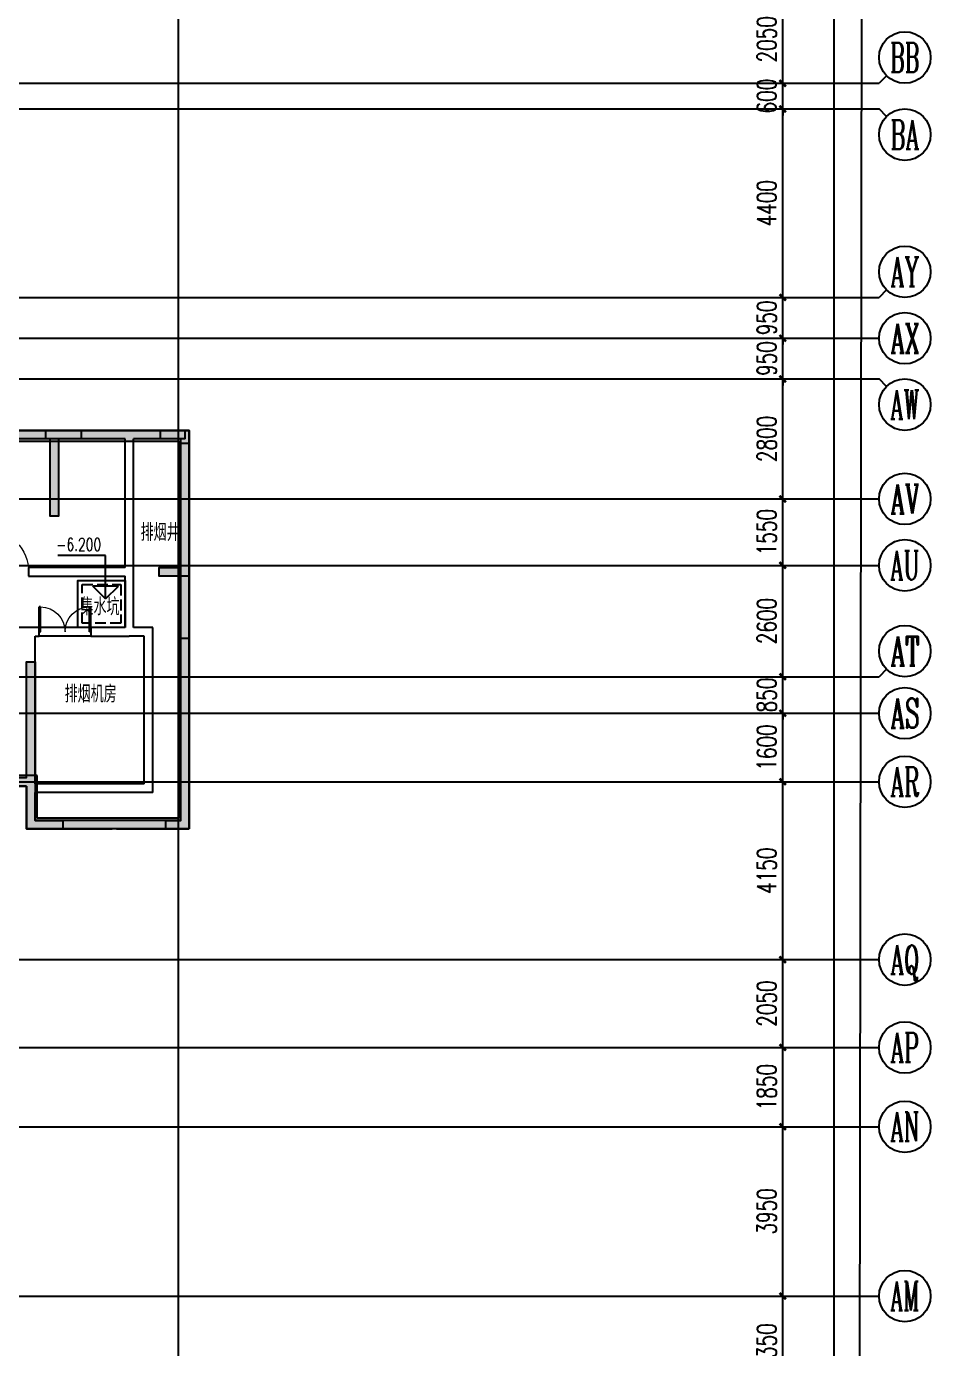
# Model space of a CAD drawing. Extents: x 369444 to 684549, y -549309 to 575337.
# Drawn here: x 610674 to 631771, y 145682 to 176532 of the extents above; entities that cross this region are included whole.
import ezdxf
from ezdxf.enums import TextEntityAlignment as Align

# ---------------------------------------------------------------- set-up
doc = ezdxf.new("R2010")
doc.units = 0
doc.header["$LTSCALE"] = 1000
doc.header["$MEASUREMENT"] = 0
doc.linetypes.add('__DASH', pattern=[0.35, 0.25, -0.1])
doc.linetypes.add('DASH', pattern=[0.35, 0.25, -0.1])
for name, color, linetype in [('AXIS', 3, 'Continuous'), ('AXIS_TEXT', 7, 'Continuous'), ('DIM_ELEV', 3, 'Continuous'), ('DOTE', 1, 'Continuous'), ('HS-A-轮廓线-地下室', 3, 'DASH'), ('PUB_HATCH', 8, 'Continuous'), ('WALL', 9, 'Continuous'), ('WINDOW', 4, 'Continuous'), ('房间名称', 72, 'Continuous'), ('集水坑图层', 125, 'Continuous')]:
    doc.layers.add(name, color=color, linetype=linetype)
doc.layers.add('不要动图层', color=140, linetype='Continuous', plot=False)
doc.styles.add('_TCH_AXIS', font='COMPLEX', dxfattribs={"bigfont": 'GBCBIG'})
doc.styles.add('_TCH_DIM', font='SIMPLEX', dxfattribs={"bigfont": 'GBCBIG'})
doc.styles.add('_TCH_DIM_T3', font='SIMPLEX', dxfattribs={"width": 0.705882, "bigfont": 'GBCBIG'})
doc.styles.add('COMPLEX', font='COMPLEX')
doc.styles.add('HNSJY', font='hnsjy-07.shx', dxfattribs={"width": 0.8, "bigfont": 'hnsjy-hz.shx'})
doc.dimstyles.new('_TCH_ARCH&&150', dxfattribs={"dimtxt": 446.25, "dimasz": 150, "dimexe": 375, "dimexo": 450, "dimgap": 150, "dimtad": 1, "dimdec": 0, "dimzin": 0, "dimdsep": 46, "dimtxsty": '_TCH_DIM_T3', "dimblk": 'ARCHTICK', "dimcen": 0.09, "dimclrt": 7, "dimazin": 2, "dimtfac": 1, "dimtdec": 0, "dimtix": 1, "dimtmove": 2, "dimatfit": 3, "dimfxl": 0, "dimtolj": 1, "dimtzin": 0, "dimarcsym": 0})

# ---------------------------------------------------------------- blocks, each defined once
blk = doc.blocks.new('uoijopjndfgsdf')
at = {"layer": 'WALL'}
h = blk.add_hatch(color=0, dxfattribs=at)
h.dxf.hatch_style = 1
h.paths.add_polyline_path([(337050, -42448), (336550, -42448), (336550, -42948), (337050, -42948)])
h.paths.add_polyline_path([(338550, -45348), (338550, -45148), (336750, -45148), (336750, -44648), (336750, -44248), (336350, -44248), (336350, -44648), (336550, -44648), (336550, -45348)])
h.paths.add_polyline_path([(324750, -42548), (324350, -42548), (324350, -42948), (324750, -42948)])
h.paths.add_polyline_path([(324350, -44648), (324550, -44648), (324550, -44248), (324150, -44248), (324150, -44648), (324150, -45148), (322350, -45148), (322350, -45348), (324350, -45348)])
h.paths.add_polyline_path([(328650, -47248), (328100, -47248), (328100, -47048), (328650, -47048), (329050, -47048), (329050, -47248), (328850, -47248), (328850, -50148), (327150, -50148), (327150, -49948), (328650, -49948)])
h.paths.add_polyline_path([(341950, -38048), (341300, -38048), (341300, -37848), (342150, -37848), (342150, -39598), (341950, -39598)])
h.paths.add_polyline_path([(319600, -37848), (318950, -37848), (318950, -39398), (318750, -39398), (318750, -37648), (319600, -37648)])
h.paths.add_polyline_path([(334600, -54548), (333750, -54548), (333075, -54548), (333075, -54348), (333550, -54348), (333550, -51348), (333750, -51348), (333750, -54348), (334600, -54348)])
h.paths.add_polyline_path([(327150, -54548), (326300, -54548), (326300, -54348), (327150, -54348), (327150, -51348), (327350, -51348), (327350, -54348), (327825, -54348), (327825, -54548)])
h.paths.add_polyline_path([(332800, -47248), (332250, -47248), (332250, -49948), (333750, -49948), (333750, -50148), (332050, -50148), (332050, -47248), (331850, -47248), (331850, -47048), (332250, -47048), (332800, -47048)])
h.paths.add_polyline_path([(348325, -46448), (347800, -46448), (347800, -48248), (347600, -48248), (347600, -46448), (347500, -46448), (347500, -46248), (347800, -46248), (348325, -46248)])
h.paths.add_polyline_path([(344550, -54548), (344250, -54548), (343850, -54548), (343850, -54348), (344050, -54348), (344050, -50948), (344250, -50948), (344250, -54348), (344550, -54348)])
h.paths.add_polyline_path([(341150, -54548), (340150, -54548), (339350, -54548), (339350, -54348), (340150, -54348), (340150, -50848), (340350, -50848), (340350, -54348), (341150, -54348)])
h.paths.add_polyline_path([(339250, -38048), (337050, -38048), (337050, -40448), (336850, -40448), (336850, -37848), (339450, -37848), (339450, -40448), (339250, -40448)])
h.paths.add_polyline_path([(316850, -48848), (316850, -49648), (314800, -49648), (314800, -49448), (316650, -49448), (316650, -48848)])
h.paths.add_polyline_path([(324350, -40248), (323850, -40248), (323850, -37848), (321650, -37848), (321650, -40248), (321450, -40248), (321450, -37648), (324050, -37648), (324050, -40048), (324550, -40048), (324550, -40248), (324550, -40348), (324350, -40348)])
h.paths.add_polyline_path([(336550, -47248), (336050, -47248), (336050, -47048), (336750, -47048), (336750, -50148), (336550, -50148)])
h.paths.add_polyline_path([(324850, -47248), (324350, -47248), (324350, -50148), (324150, -50148), (324150, -47048), (324850, -47048)])
h.paths.add_polyline_path([(320550, -54548), (319750, -54548), (319750, -54348), (320550, -54348), (320550, -50848), (320750, -50848), (320750, -54348), (321550, -54348), (321550, -54548)])
h.paths.add_polyline_path([(316650, -54548), (316350, -54548), (316350, -54348), (316650, -54348), (316650, -50948), (316850, -50948), (316850, -54348), (317050, -54348), (317050, -54548)])
h.paths.add_polyline_path([(313100, -46448), (312575, -46448), (312575, -46248), (313100, -46248), (313400, -46248), (313400, -46448), (313300, -46448), (313300, -48248), (313100, -48248)])
h.paths.add_polyline_path([(350850, -55548), (350300, -55548), (350300, -55348), (350650, -55348), (350650, -51098), (350850, -51098)])
h.paths.add_polyline_path([(310600, -55548), (310050, -55548), (310050, -51098), (310250, -51098), (310250, -55348), (310600, -55348)])
h.paths.add_polyline_path([(342350, -46448), (341950, -46448), (341950, -42948), (341550, -42948), (341550, -42748), (342150, -42748), (342150, -46248), (342350, -46248)])
h.paths.add_polyline_path([(318950, -46448), (318550, -46448), (318550, -46248), (318750, -46248), (318750, -42748), (319400, -42748), (319400, -42948), (318950, -42948)])
h.paths.add_polyline_path([(347050, -54548), (346350, -54548), (346350, -54348), (347050, -54348), (347050, -51648), (347250, -51648), (347250, -54348), (347250, -55348), (347900, -55348), (347900, -55548), (347050, -55548)])
h.paths.add_polyline_path([(320750, -45148), (320750, -48648), (320550, -48648), (320550, -45148)])
h.paths.add_polyline_path([(314550, -54548), (313850, -54548), (313850, -55548), (313000, -55548), (313000, -55348), (313650, -55348), (313650, -54348), (313650, -51648), (313850, -51648), (313850, -54348), (314550, -54348)])
h.paths.add_polyline_path([(340350, -45148), (340350, -48648), (340150, -48648), (340150, -45148)])
h.paths.add_polyline_path([(336750, -54548), (336400, -54548), (336400, -54348), (336550, -54348), (336550, -51348), (336750, -51348), (336750, -54348), (336950, -54348), (336950, -54548)])
h.paths.add_polyline_path([(324500, -54548), (324150, -54548), (323950, -54548), (323950, -54348), (324150, -54348), (324150, -51348), (324350, -51348), (324350, -54348), (324500, -54348)])
h.paths.add_polyline_path([(350850, -49648), (350150, -49648), (350150, -49448), (350650, -49448), (350650, -46448), (350175, -46448), (350175, -46248), (350850, -46248)])
h.paths.add_polyline_path([(310750, -49648), (310050, -49648), (310050, -46248), (310725, -46248), (310725, -46448), (310250, -46448), (310250, -49448), (310750, -49448)])
h.paths.add_polyline_path([(344050, -46448), (343950, -46448), (343950, -46248), (344250, -46248), (344650, -46248), (344650, -46448), (344250, -46448), (344250, -47248), (344050, -47248)])
h.paths.add_polyline_path([(316950, -46448), (316850, -46448), (316850, -47248), (316650, -47248), (316650, -46448), (316250, -46448), (316250, -46248), (316650, -46248), (316950, -46248)])
h.paths.add_polyline_path([(346100, -49648), (344050, -49648), (344050, -48848), (344250, -48848), (344250, -49448), (346100, -49448)])
at = {"layer": 'WALL', "color": 0, "elevation": -14}
for points in [[(348325, -46448), (347800, -46448), (347800, -48248), (347600, -48248), (347600, -46448), (347500, -46448), (347500, -46248), (347800, -46248), (348325, -46248)], [(350850, -49648), (350150, -49648), (350150, -49448), (350650, -49448), (350650, -46448), (350175, -46448), (350175, -46248), (350850, -46248)], [(350850, -55548), (350300, -55548), (350300, -55348), (350650, -55348), (350650, -51098), (350850, -51098)], [(347050, -54548), (346350, -54548), (346350, -54348), (347050, -54348), (347050, -51648), (347250, -51648), (347250, -54348), (347250, -55348), (347900, -55348), (347900, -55548), (347050, -55548)]]:
    blk.add_lwpolyline(points, close=True, dxfattribs=at)
blk = doc.blocks.new('fdasfdshkh')
at = {"layer": 'WALL', "color": 8}
blk.add_blockref('uoijopjndfgsdf', (17910, -229818, 42), dxfattribs=at)
blk = doc.blocks.new('_ArchTick')
at = {"color": 0, "linetype": 'ByBlock', "const_width": 0.4}
blk.add_lwpolyline([(-0.5, -0.5), (0.5, 0.5)], dxfattribs=at)
blk = doc.blocks.new('*D815')
at = {"layer": 'AXIS', "color": 0, "lineweight": -2, "transparency": 16777216}
for p, q in [((625021, 146907), (628696, 146907)), ((628321, 144557), (628321, 146907)), ((625021, 144557), (628696, 144557))]:
    blk.add_line(p, q, dxfattribs=at)
at = {"layer": 'Defpoints', "color": 0, "transparency": 16777216}
for p in [(624571, 146907), (628321, 146907), (624571, 144557)]:
    blk.add_point(p, dxfattribs=at)
at = {"layer": 'AXIS', "color": 0, "lineweight": -2, "transparency": 16777216, "xscale": 150, "yscale": 150, "zscale": 150}
for p, rotation in [((628321, 146907), 90), ((628321, 144557), 270)]:
    blk.add_blockref('_ArchTick', p, dxfattribs=dict(at, rotation=rotation))
at = {"layer": 'AXIS', "color": 7, "lineweight": -2, "transparency": 16777216, "insert": (627948, 145732), "char_height": 446.2, "attachment_point": 5, "rotation": 90, "style": '_TCH_DIM_T3'}
blk.add_mtext('\\A1;2350', dxfattribs=at)
blk = doc.blocks.new('*D816')
at = {"layer": 'AXIS', "color": 0, "lineweight": -2, "transparency": 16777216}
for p, q in [((625021, 150857), (628696, 150857)), ((628321, 146907), (628321, 150857)), ((625021, 146907), (628696, 146907))]:
    blk.add_line(p, q, dxfattribs=at)
at = {"layer": 'Defpoints', "color": 0, "transparency": 16777216}
for p in [(624571, 150857), (628321, 150857), (624571, 146907)]:
    blk.add_point(p, dxfattribs=at)
at = {"layer": 'AXIS', "color": 0, "lineweight": -2, "transparency": 16777216, "xscale": 150, "yscale": 150, "zscale": 150}
for p, rotation in [((628321, 150857), 90), ((628321, 146907), 270)]:
    blk.add_blockref('_ArchTick', p, dxfattribs=dict(at, rotation=rotation))
at = {"layer": 'AXIS', "color": 7, "lineweight": -2, "transparency": 16777216, "insert": (627948, 148882), "char_height": 446.2, "attachment_point": 5, "rotation": 90, "style": '_TCH_DIM_T3'}
blk.add_mtext('\\A1;3950', dxfattribs=at)
blk = doc.blocks.new('*D817')
at = {"layer": 'AXIS', "color": 0, "lineweight": -2, "transparency": 16777216}
for p, q in [((625021, 152707), (628696, 152707)), ((628321, 150857), (628321, 152707)), ((625021, 150857), (628696, 150857))]:
    blk.add_line(p, q, dxfattribs=at)
at = {"layer": 'Defpoints', "color": 0, "transparency": 16777216}
for p in [(624571, 152707), (628321, 152707), (624571, 150857)]:
    blk.add_point(p, dxfattribs=at)
at = {"layer": 'AXIS', "color": 0, "lineweight": -2, "transparency": 16777216, "xscale": 150, "yscale": 150, "zscale": 150}
for p, rotation in [((628321, 152707), 90), ((628321, 150857), 270)]:
    blk.add_blockref('_ArchTick', p, dxfattribs=dict(at, rotation=rotation))
at = {"layer": 'AXIS', "color": 7, "lineweight": -2, "transparency": 16777216, "insert": (627948, 151782), "char_height": 446.2, "attachment_point": 5, "rotation": 90, "style": '_TCH_DIM_T3'}
blk.add_mtext('\\A1;1850', dxfattribs=at)
blk = doc.blocks.new('*D818')
at = {"layer": 'AXIS', "color": 0, "lineweight": -2, "transparency": 16777216}
for p, q in [((625021, 154757), (628696, 154757)), ((628321, 152707), (628321, 154757)), ((625021, 152707), (628696, 152707))]:
    blk.add_line(p, q, dxfattribs=at)
at = {"layer": 'Defpoints', "color": 0, "transparency": 16777216}
for p in [(624571, 154757), (628321, 154757), (624571, 152707)]:
    blk.add_point(p, dxfattribs=at)
at = {"layer": 'AXIS', "color": 0, "lineweight": -2, "transparency": 16777216, "xscale": 150, "yscale": 150, "zscale": 150}
for p, rotation in [((628321, 154757), 90), ((628321, 152707), 270)]:
    blk.add_blockref('_ArchTick', p, dxfattribs=dict(at, rotation=rotation))
at = {"layer": 'AXIS', "color": 7, "lineweight": -2, "transparency": 16777216, "insert": (627948, 153732), "char_height": 446.2, "attachment_point": 5, "rotation": 90, "style": '_TCH_DIM_T3'}
blk.add_mtext('\\A1;2050', dxfattribs=at)
blk = doc.blocks.new('*D819')
at = {"layer": 'AXIS', "color": 0, "lineweight": -2, "transparency": 16777216}
for p, q in [((625021, 158907), (628696, 158907)), ((628321, 154757), (628321, 158907)), ((625021, 154757), (628696, 154757))]:
    blk.add_line(p, q, dxfattribs=at)
at = {"layer": 'Defpoints', "color": 0, "transparency": 16777216}
for p in [(624571, 158907), (628321, 158907), (624571, 154757)]:
    blk.add_point(p, dxfattribs=at)
at = {"layer": 'AXIS', "color": 0, "lineweight": -2, "transparency": 16777216, "xscale": 150, "yscale": 150, "zscale": 150}
for p, rotation in [((628321, 158907), 90), ((628321, 154757), 270)]:
    blk.add_blockref('_ArchTick', p, dxfattribs=dict(at, rotation=rotation))
at = {"layer": 'AXIS', "color": 7, "lineweight": -2, "transparency": 16777216, "insert": (627948, 156832), "char_height": 446.2, "attachment_point": 5, "rotation": 90, "style": '_TCH_DIM_T3'}
blk.add_mtext('\\A1;4150', dxfattribs=at)
blk = doc.blocks.new('*D820')
at = {"layer": 'AXIS', "color": 0, "lineweight": -2, "transparency": 16777216}
for p, q in [((625021, 160507), (628696, 160507)), ((628321, 158907), (628321, 160507)), ((625021, 158907), (628696, 158907))]:
    blk.add_line(p, q, dxfattribs=at)
at = {"layer": 'Defpoints', "color": 0, "transparency": 16777216}
for p in [(624571, 160507), (628321, 160507), (624571, 158907)]:
    blk.add_point(p, dxfattribs=at)
at = {"layer": 'AXIS', "color": 0, "lineweight": -2, "transparency": 16777216, "xscale": 150, "yscale": 150, "zscale": 150}
for p, rotation in [((628321, 160507), 90), ((628321, 158907), 270)]:
    blk.add_blockref('_ArchTick', p, dxfattribs=dict(at, rotation=rotation))
at = {"layer": 'AXIS', "color": 7, "lineweight": -2, "transparency": 16777216, "insert": (627948, 159707), "char_height": 446.2, "attachment_point": 5, "rotation": 90, "style": '_TCH_DIM_T3'}
blk.add_mtext('\\A1;1600', dxfattribs=at)
blk = doc.blocks.new('*D821')
at = {"layer": 'AXIS', "color": 0, "lineweight": -2, "transparency": 16777216}
for p, q in [((625021, 161357), (628696, 161357)), ((628321, 161357), (628321, 161507)), ((628321, 160507), (628321, 161357)), ((625021, 160507), (628696, 160507)), ((628321, 160507), (628321, 160357))]:
    blk.add_line(p, q, dxfattribs=at)
at = {"layer": 'Defpoints', "color": 0, "transparency": 16777216}
for p in [(624571, 161357), (628321, 161357), (624571, 160507)]:
    blk.add_point(p, dxfattribs=at)
at = {"layer": 'AXIS', "color": 0, "lineweight": -2, "transparency": 16777216, "xscale": 150, "yscale": 150, "zscale": 150}
for p, rotation in [((628321, 161357), 270), ((628321, 160507), 90)]:
    blk.add_blockref('_ArchTick', p, dxfattribs=dict(at, rotation=rotation))
at = {"layer": 'AXIS', "color": 7, "lineweight": -2, "transparency": 16777216, "insert": (627948, 160932), "char_height": 446.2, "attachment_point": 5, "rotation": 90, "style": '_TCH_DIM_T3'}
blk.add_mtext('\\A1;850', dxfattribs=at)
blk = doc.blocks.new('*D822')
at = {"layer": 'AXIS', "color": 0, "lineweight": -2, "transparency": 16777216}
for p, q in [((625021, 163957), (628696, 163957)), ((628321, 161357), (628321, 163957)), ((625021, 161357), (628696, 161357))]:
    blk.add_line(p, q, dxfattribs=at)
at = {"layer": 'Defpoints', "color": 0, "transparency": 16777216}
for p in [(624571, 163957), (628321, 163957), (624571, 161357)]:
    blk.add_point(p, dxfattribs=at)
at = {"layer": 'AXIS', "color": 0, "lineweight": -2, "transparency": 16777216, "xscale": 150, "yscale": 150, "zscale": 150}
for p, rotation in [((628321, 163957), 90), ((628321, 161357), 270)]:
    blk.add_blockref('_ArchTick', p, dxfattribs=dict(at, rotation=rotation))
at = {"layer": 'AXIS', "color": 7, "lineweight": -2, "transparency": 16777216, "insert": (627948, 162657), "char_height": 446.2, "attachment_point": 5, "rotation": 90, "style": '_TCH_DIM_T3'}
blk.add_mtext('\\A1;2600', dxfattribs=at)
blk = doc.blocks.new('*D823')
at = {"layer": 'AXIS', "color": 0, "lineweight": -2, "transparency": 16777216}
for p, q in [((625021, 165507), (628696, 165507)), ((628321, 163957), (628321, 165507)), ((625021, 163957), (628696, 163957))]:
    blk.add_line(p, q, dxfattribs=at)
at = {"layer": 'Defpoints', "color": 0, "transparency": 16777216}
for p in [(624571, 165507), (628321, 165507), (624571, 163957)]:
    blk.add_point(p, dxfattribs=at)
at = {"layer": 'AXIS', "color": 0, "lineweight": -2, "transparency": 16777216, "xscale": 150, "yscale": 150, "zscale": 150}
for p, rotation in [((628321, 165507), 90), ((628321, 163957), 270)]:
    blk.add_blockref('_ArchTick', p, dxfattribs=dict(at, rotation=rotation))
at = {"layer": 'AXIS', "color": 7, "lineweight": -2, "transparency": 16777216, "insert": (627948, 164732), "char_height": 446.2, "attachment_point": 5, "rotation": 90, "style": '_TCH_DIM_T3'}
blk.add_mtext('\\A1;1550', dxfattribs=at)
blk = doc.blocks.new('*D824')
at = {"layer": 'AXIS', "color": 0, "lineweight": -2, "transparency": 16777216}
for p, q in [((625021, 168307), (628696, 168307)), ((628321, 165507), (628321, 168307)), ((625021, 165507), (628696, 165507))]:
    blk.add_line(p, q, dxfattribs=at)
at = {"layer": 'Defpoints', "color": 0, "transparency": 16777216}
for p in [(624571, 168307), (628321, 168307), (624571, 165507)]:
    blk.add_point(p, dxfattribs=at)
at = {"layer": 'AXIS', "color": 0, "lineweight": -2, "transparency": 16777216, "xscale": 150, "yscale": 150, "zscale": 150}
for p, rotation in [((628321, 168307), 90), ((628321, 165507), 270)]:
    blk.add_blockref('_ArchTick', p, dxfattribs=dict(at, rotation=rotation))
at = {"layer": 'AXIS', "color": 7, "lineweight": -2, "transparency": 16777216, "insert": (627948, 166907), "char_height": 446.2, "attachment_point": 5, "rotation": 90, "style": '_TCH_DIM_T3'}
blk.add_mtext('\\A1;2800', dxfattribs=at)
blk = doc.blocks.new('*D825')
at = {"layer": 'AXIS', "color": 0, "lineweight": -2, "transparency": 16777216}
for p, q in [((628321, 169257), (628321, 169407)), ((625021, 169257), (628696, 169257)), ((628321, 168307), (628321, 169257)), ((625021, 168307), (628696, 168307)), ((628321, 168307), (628321, 168157))]:
    blk.add_line(p, q, dxfattribs=at)
at = {"layer": 'Defpoints', "color": 0, "transparency": 16777216}
for p in [(624571, 169257), (628321, 169257), (624571, 168307)]:
    blk.add_point(p, dxfattribs=at)
at = {"layer": 'AXIS', "color": 0, "lineweight": -2, "transparency": 16777216, "xscale": 150, "yscale": 150, "zscale": 150}
for p, rotation in [((628321, 169257), 270), ((628321, 168307), 90)]:
    blk.add_blockref('_ArchTick', p, dxfattribs=dict(at, rotation=rotation))
at = {"layer": 'AXIS', "color": 7, "lineweight": -2, "transparency": 16777216, "insert": (627948, 168782), "char_height": 446.2, "attachment_point": 5, "rotation": 90, "style": '_TCH_DIM_T3'}
blk.add_mtext('\\A1;950', dxfattribs=at)
blk = doc.blocks.new('*D826')
at = {"layer": 'AXIS', "color": 0, "lineweight": -2, "transparency": 16777216}
for p, q in [((628321, 170207), (628321, 170357)), ((625021, 170207), (628696, 170207)), ((628321, 169257), (628321, 170207)), ((625021, 169257), (628696, 169257)), ((628321, 169257), (628321, 169107))]:
    blk.add_line(p, q, dxfattribs=at)
at = {"layer": 'Defpoints', "color": 0, "transparency": 16777216}
for p in [(624571, 170207), (628321, 170207), (624571, 169257)]:
    blk.add_point(p, dxfattribs=at)
at = {"layer": 'AXIS', "color": 0, "lineweight": -2, "transparency": 16777216, "xscale": 150, "yscale": 150, "zscale": 150}
for p, rotation in [((628321, 170207), 270), ((628321, 169257), 90)]:
    blk.add_blockref('_ArchTick', p, dxfattribs=dict(at, rotation=rotation))
at = {"layer": 'AXIS', "color": 7, "lineweight": -2, "transparency": 16777216, "insert": (627948, 169732), "char_height": 446.2, "attachment_point": 5, "rotation": 90, "style": '_TCH_DIM_T3'}
blk.add_mtext('\\A1;950', dxfattribs=at)
blk = doc.blocks.new('*D827')
at = {"layer": 'AXIS', "color": 0, "lineweight": -2, "transparency": 16777216}
for p, q in [((625021, 174607), (628696, 174607)), ((628321, 170207), (628321, 174607)), ((625021, 170207), (628696, 170207))]:
    blk.add_line(p, q, dxfattribs=at)
at = {"layer": 'Defpoints', "color": 0, "transparency": 16777216}
for p in [(624571, 174607), (628321, 174607), (624571, 170207)]:
    blk.add_point(p, dxfattribs=at)
at = {"layer": 'AXIS', "color": 0, "lineweight": -2, "transparency": 16777216, "xscale": 150, "yscale": 150, "zscale": 150}
for p, rotation in [((628321, 174607), 90), ((628321, 170207), 270)]:
    blk.add_blockref('_ArchTick', p, dxfattribs=dict(at, rotation=rotation))
at = {"layer": 'AXIS', "color": 7, "lineweight": -2, "transparency": 16777216, "insert": (627948, 172407), "char_height": 446.2, "attachment_point": 5, "rotation": 90, "style": '_TCH_DIM_T3'}
blk.add_mtext('\\A1;4400', dxfattribs=at)
blk = doc.blocks.new('*D828')
at = {"layer": 'AXIS', "color": 0, "lineweight": -2, "transparency": 16777216}
for p, q in [((628321, 175207), (628321, 175357)), ((625021, 175207), (628696, 175207)), ((628321, 174607), (628321, 175207)), ((625021, 174607), (628696, 174607)), ((628321, 174607), (628321, 174457))]:
    blk.add_line(p, q, dxfattribs=at)
at = {"layer": 'Defpoints', "color": 0, "transparency": 16777216}
for p in [(624571, 175207), (628321, 175207), (624571, 174607)]:
    blk.add_point(p, dxfattribs=at)
at = {"layer": 'AXIS', "color": 0, "lineweight": -2, "transparency": 16777216, "xscale": 150, "yscale": 150, "zscale": 150}
for p, rotation in [((628321, 175207), 270), ((628321, 174607), 90)]:
    blk.add_blockref('_ArchTick', p, dxfattribs=dict(at, rotation=rotation))
at = {"layer": 'AXIS', "color": 7, "lineweight": -2, "transparency": 16777216, "insert": (627948, 174907), "char_height": 446.2, "attachment_point": 5, "rotation": 90, "style": '_TCH_DIM_T3'}
blk.add_mtext('\\A1;600', dxfattribs=at)
blk = doc.blocks.new('*D829')
at = {"layer": 'AXIS', "color": 0, "lineweight": -2, "transparency": 16777216}
for p, q in [((625021, 177257), (628696, 177257)), ((628321, 175207), (628321, 177257)), ((625021, 175207), (628696, 175207))]:
    blk.add_line(p, q, dxfattribs=at)
at = {"layer": 'Defpoints', "color": 0, "transparency": 16777216}
for p in [(624571, 177257), (628321, 177257), (624571, 175207)]:
    blk.add_point(p, dxfattribs=at)
at = {"layer": 'AXIS', "color": 0, "lineweight": -2, "transparency": 16777216, "xscale": 150, "yscale": 150, "zscale": 150}
for p, rotation in [((628321, 177257), 90), ((628321, 175207), 270)]:
    blk.add_blockref('_ArchTick', p, dxfattribs=dict(at, rotation=rotation))
at = {"layer": 'AXIS', "color": 7, "lineweight": -2, "transparency": 16777216, "insert": (627948, 176232), "char_height": 446.2, "attachment_point": 5, "rotation": 90, "style": '_TCH_DIM_T3'}
blk.add_mtext('\\A1;2050', dxfattribs=at)
blk = doc.blocks.new('*D948')
at = {"layer": 'AXIS', "color": 0, "lineweight": -2, "transparency": 16777216}
for p, q in [((625021, 470507), (629896, 470507)), ((629521, 65157), (629521, 470507)), ((625021, 65157), (629896, 65157))]:
    blk.add_line(p, q, dxfattribs=at)
at = {"layer": 'Defpoints', "color": 0, "transparency": 16777216}
for p in [(624571, 470507), (629521, 470507), (624571, 65157)]:
    blk.add_point(p, dxfattribs=at)
at = {"layer": 'AXIS', "color": 0, "lineweight": -2, "transparency": 16777216, "xscale": 150, "yscale": 150, "zscale": 150}
for p, rotation in [((629521, 470507), 90), ((629521, 65157), 270)]:
    blk.add_blockref('_ArchTick', p, dxfattribs=dict(at, rotation=rotation))
at = {"layer": 'AXIS', "color": 7, "lineweight": -2, "transparency": 16777216, "insert": (629148, 267832), "char_height": 446.2, "attachment_point": 5, "rotation": 90, "style": '_TCH_DIM_T3'}
blk.add_mtext('\\A1;405350', dxfattribs=at)
blk = doc.blocks.new('_AXISO')
blk.add_circle((0, 0), 0.5)
at = {"layer": 'AXIS_TEXT', "style": 'COMPLEX', "width": 1.041667}
blk.add_attdef('A', text='', height=0.56, dxfattribs=at).set_placement((-0.25, -0.28), (0.25, -0.28), align=Align.FIT)
blk = doc.blocks.new('$DorLib2D$00000002')
for p, q in [((-0.5, 0), (-0.5, 0.4875)), ((-0.475, 0.4875), (-0.5, 0.4875)), ((-0.475, 0), (-0.475, 0.4875)), ((0.475, 0), (0.475, 0.4875)), ((0.475, 0.4875), (0.5, 0.4875)), ((0.5, 0), (0.5, 0.4875)), ((-0.5, 0), (-0.475, 0)), ((0.5, 0), (0.475, 0))]:
    blk.add_line(p, q)
at = {"lineweight": 13}
for centre, start, end in [((-0.4875, 0), 0, 88.53072), ((0.4875, 0), 91.46928, 180)]:
    blk.add_arc(centre, 0.4875, start, end, dxfattribs=at)
blk = doc.blocks.new('$DorLib2D$00000001')
for p, q in [((0.45, 0.975), (0.5, 0.975)), ((0.45, 0), (0.45, 0.975)), ((0.5, 0), (0.5, 0.975)), ((0.5, 0), (0.45, 0))]:
    blk.add_line(p, q)
at = {"lineweight": 13}
blk.add_arc((0.475, 0), 0.975, 91.4693, 180, dxfattribs=at)

msp = doc.modelspace()

# ---------------------------------------------------------------- hatches: boundary and pattern name
at = {"layer": 'PUB_HATCH', "linetype": 'ByBlock'}
for points in [[(605824.5, 167107), (605574.5, 166857), (614224.5, 166857), (614474.5, 167107)], [(614474.5, 167107), (614224.5, 166857), (614224.5, 158057), (614474.5, 157807)], [(610674.5, 158807), (610924.5, 159057), (577224.5, 159057), (577474.5, 158807)], [(610674.5, 157807), (610924.5, 158057), (610924.5, 159057), (610674.5, 158807)], [(614474.5, 157807), (614224.5, 158057), (610924.5, 158057), (610674.5, 157807)]]:
    msp.add_hatch(color=256, dxfattribs=at).paths.add_polyline_path(points)

# ---------------------------------------------------------------- linework, layer by layer
at = {"layer": 'AXIS'}
for p, q in [((630746.7, 175382.7), (630570.9, 175207)), ((624570.9, 175207), (630570.9, 175207)), ((624570.9, 174607), (630570.9, 174607)), ((630746.7, 174431.2), (630570.9, 174607)), ((630746.7, 170382.7), (630570.9, 170207)), ((624570.9, 170207), (630570.9, 170207)), ((624570.9, 169257), (630570.9, 169257)), ((624570.9, 168307), (630570.9, 168307)), ((630746.7, 168131.2), (630570.9, 168307)), ((624570.9, 165507), (630570.9, 165507)), ((624570.9, 163957), (630570.9, 163957)), ((624570.9, 161357), (630570.9, 161357)), ((630746.7, 161532.7), (630570.9, 161357)), ((624570.9, 160507), (630570.9, 160507)), ((624570.9, 158907), (630570.9, 158907)), ((624570.9, 154757), (630570.9, 154757)), ((624570.9, 152707), (630570.9, 152707)), ((624570.9, 150857), (630570.9, 150857)), ((624570.9, 146907), (630570.9, 146907))]:
    msp.add_line(p, q, dxfattribs=at)
at = {"layer": 'DIM_ELEV'}
for p, q in [((612521.3, 164190.3), (611404.5, 164190.3)), ((612521.3, 163174.2), (612521.3, 164190.3)), ((612521.3, 163174.2), (612221.3, 163474.2)), ((612821.3, 163474.2), (612221.3, 163474.2)), ((612521.3, 163174.2), (612821.3, 163474.2))]:
    msp.add_line(p, q, dxfattribs=at)
at = {"layer": 'DOTE', "color": 8}
msp.add_line((614224.5, 59364.2), (614224.5, 476704.8), dxfattribs=at)
at = {"layer": 'DOTE', "color": 8, "lineweight": -2}
for p, q in [((377844.4, 175207), (624570.9, 175207)), ((377844.4, 174607), (624570.9, 174607)), ((377844.4, 170207), (624570.9, 170207)), ((377844.4, 169257), (624570.9, 169257)), ((377844.4, 168307), (624570.9, 168307)), ((377844.4, 165507), (624570.9, 165507)), ((377844.4, 163957), (624570.9, 163957)), ((377844.4, 161357), (624570.9, 161357)), ((377844.4, 160507), (624570.9, 160507)), ((377844.4, 158907), (624570.9, 158907)), ((377844.4, 154757), (624570.9, 154757)), ((377844.4, 152707), (624570.9, 152707)), ((377844.4, 150857), (624570.9, 150857)), ((377844.4, 146907), (624570.9, 146907))]:
    msp.add_line(p, q, dxfattribs=at)
at = {"layer": 'HS-A-轮廓线-地下室', "lineweight": -2, "ltscale": 8}
msp.add_lwpolyline([(535624.5, 146657), (572974.5, 146657), (572974.5, 157807), (572974.5, 157807), (577474.5, 157807), (577474.5, 158807), (610674.5, 158807), (610674.5, 157807), (614474.5, 157807), (614474.5, 167107), (605824.5, 167107), (605824.5, 167107), (605824.5, 178957), (599524.5, 178957), (599524.5, 204707)], dxfattribs=at)
at = {"layer": 'HS-A-轮廓线-地下室', "lineweight": -2, "ltscale": 6}
msp.add_lwpolyline([(573774.5, 157807), (577474.5, 157807), (577474.5, 158807), (610674.5, 158807), (610674.5, 157807), (614474.5, 157807), (614474.5, 167107), (605824.5, 167107), (605824.5, 175407)], dxfattribs=at)
at = {"layer": 'WALL'}
for p, q in [((612974.5, 166907), (605574.5, 166907)), ((613074.5, 167107), (605774.5, 167107)), ((612974.5, 163907), (612974.5, 166907)), ((614374.5, 167107), (613074.5, 167107)), ((614374.5, 166907), (613174.5, 166907)), ((613174.5, 163807), (613174.5, 166907)), ((614374.5, 166907), (614374.5, 167107)), ((614274.5, 158007), (614274.5, 166807)), ((614274.5, 166807), (614474.5, 166807)), ((614474.5, 157807), (614474.5, 166807)), ((612974.5, 163907), (610724.5, 163907)), ((610724.5, 163907), (610724.5, 163707)), ((610724.5, 163707), (612974.5, 163707)), ((612974.5, 162507), (612974.5, 163707)), ((613174.5, 162507), (613174.5, 163807)), ((610774.5, 162507), (608974.5, 162507)), ((610974.5, 162507), (610774.5, 162507)), ((610874.5, 162307), (610974.5, 162307)), ((610874.5, 158907), (610874.5, 162307)), ((610974.5, 162307), (610974.5, 162507)), ((612974.5, 162507), (612174.5, 162507)), ((612174.5, 162507), (612174.5, 162307)), ((612174.5, 162307), (613074.5, 162307)), ((613424.5, 162307), (613074.5, 162307)), ((613624.5, 162507), (613174.5, 162507)), ((613424.5, 158857), (613424.5, 162307)), ((613624.5, 158657), (613624.5, 162507)), ((610874.5, 158857), (610874.5, 158907)), ((607774.5, 158807), (610674.5, 158807)), ((610674.5, 158757), (610674.5, 158807)), ((610674.5, 157807), (610674.5, 158757)), ((613424.5, 158857), (610874.5, 158857)), ((610874.5, 158007), (610874.5, 158657)), ((613624.5, 158657), (610874.5, 158657)), ((614274.5, 158007), (610874.5, 158007)), ((614474.5, 157807), (610674.5, 157807))]:
    msp.add_line(p, q, dxfattribs=at)
at = {"layer": 'WALL', "linetype": 'ByBlock'}
for p, q in [((605824.5, 167107), (614474.5, 167107)), ((614474.5, 167107), (614474.5, 157807)), ((605574.5, 166857), (614224.5, 166857)), ((614224.5, 166857), (614224.5, 158057)), ((610924.5, 159057), (577224.5, 159057)), ((610924.5, 158057), (610924.5, 159057)), ((610674.5, 158807), (577474.5, 158807)), ((610674.5, 157807), (610674.5, 158807)), ((614224.5, 158057), (610924.5, 158057)), ((614474.5, 157807), (610674.5, 157807))]:
    msp.add_line(p, q, dxfattribs=at)
at = {"layer": 'WINDOW'}
for p, q in [((612174.5, 162507, 14), (610974.5, 162507, 14)), ((612174.5, 162307, 14), (610974.5, 162307, 14))]:
    msp.add_line(p, q, dxfattribs=at)
at = {"layer": '不要动图层'}
msp.add_lwpolyline([(374141.4, 480401.6), (608632.4, 480035.6), (630599.4, 458002.6), (630103.6, 140971.4), (534606.6, 140971.5), (534606.6, 44667.5), (383961.4, 44901.6), (384134.4, 155731.6), (384114.4, 173450.6), (374190.4, 173466.6), (373839.4, 234426.6), (373748.4, 250410.6), (374011.4, 393904.6)], close=True, dxfattribs=at)
at = {"layer": '集水坑图层', "elevation": 14}
msp.add_lwpolyline([(612974.5, 162507), (611874.5, 162507), (611874.5, 163607), (612974.5, 163607)], close=True, dxfattribs=at)
at = {"layer": '集水坑图层', "linetype": '__DASH', "elevation": 14}
msp.add_lwpolyline([(612874.5, 162607), (611974.5, 162607), (611974.5, 163507), (612874.5, 163507)], close=True, dxfattribs=at)

# ---------------------------------------------------------------- block references
at = {"layer": 'AXIS', "lineweight": -2}
ref = msp.add_blockref('_AXISO', (631170.9, 175807), dxfattribs=dict(at, xscale=1200, yscale=1200, zscale=1200))
ref.add_attrib('A', 'BB', dxfattribs={"layer": 'AXIS_TEXT', "lineweight": -2, "ltscale": 6, "height": 678.82, "style": '_TCH_AXIS', "width": 0.538462}).set_placement((630831.5, 175467.6), (631510.4, 175467.6), align=Align.FIT)
ref = msp.add_blockref('_AXISO', (631170.9, 174007), dxfattribs=dict(at, xscale=1200, yscale=1200, zscale=1200))
ref.add_attrib('A', 'BA', dxfattribs={"layer": 'AXIS_TEXT', "lineweight": -2, "ltscale": 6, "height": 678.82, "style": '_TCH_AXIS', "width": 0.525}).set_placement((630831.5, 173667.6), (631510.4, 173667.6), align=Align.FIT)
ref = msp.add_blockref('_AXISO', (631170.9, 170807), dxfattribs=dict(at, xscale=1200, yscale=1200, zscale=1200))
ref.add_attrib('A', 'AY', dxfattribs={"layer": 'AXIS_TEXT', "lineweight": -2, "ltscale": 6, "height": 678.82, "style": '_TCH_AXIS', "width": 0.525}).set_placement((630831.5, 170467.6), (631510.4, 170467.6), align=Align.FIT)
ref = msp.add_blockref('_AXISO', (631170.9, 169257), dxfattribs=dict(at, xscale=1200, yscale=1200, zscale=1200))
ref.add_attrib('A', 'AX', dxfattribs={"layer": 'AXIS_TEXT', "lineweight": -2, "ltscale": 6, "height": 678.82, "style": '_TCH_AXIS', "width": 0.538462}).set_placement((630831.5, 168917.6), (631510.4, 168917.6), align=Align.FIT)
ref = msp.add_blockref('_AXISO', (631170.9, 167707), dxfattribs=dict(at, xscale=1200, yscale=1200, zscale=1200))
ref.add_attrib('A', 'AW', dxfattribs={"layer": 'AXIS_TEXT', "lineweight": -2, "ltscale": 6, "height": 678.82, "style": '_TCH_AXIS', "width": 0.488372}).set_placement((630831.5, 167367.6), (631510.4, 167367.6), align=Align.FIT)
ref = msp.add_blockref('_AXISO', (631170.9, 165507), dxfattribs=dict(at, xscale=1200, yscale=1200, zscale=1200))
ref.add_attrib('A', 'AV', dxfattribs={"layer": 'AXIS_TEXT', "lineweight": -2, "ltscale": 6, "height": 678.82, "style": '_TCH_AXIS', "width": 0.538462}).set_placement((630831.5, 165167.6), (631510.4, 165167.6), align=Align.FIT)
ref = msp.add_blockref('_AXISO', (631170.9, 163957), dxfattribs=dict(at, xscale=1200, yscale=1200, zscale=1200))
ref.add_attrib('A', 'AU', dxfattribs={"layer": 'AXIS_TEXT', "lineweight": -2, "ltscale": 6, "height": 678.82, "style": '_TCH_AXIS', "width": 0.512195}).set_placement((630831.5, 163617.6), (631510.4, 163617.6), align=Align.FIT)
ref = msp.add_blockref('_AXISO', (631170.9, 161957), dxfattribs=dict(at, xscale=1200, yscale=1200, zscale=1200))
ref.add_attrib('A', 'AT', dxfattribs={"layer": 'AXIS_TEXT', "lineweight": -2, "ltscale": 6, "height": 678.82, "style": '_TCH_AXIS', "width": 0.583333}).set_placement((630831.5, 161617.6), (631510.4, 161617.6), align=Align.FIT)
ref = msp.add_blockref('_AXISO', (631170.9, 160507), dxfattribs=dict(at, xscale=1200, yscale=1200, zscale=1200))
ref.add_attrib('A', 'AS', dxfattribs={"layer": 'AXIS_TEXT', "lineweight": -2, "ltscale": 6, "height": 678.82, "style": '_TCH_AXIS', "width": 0.6}).set_placement((630831.5, 160167.6), (631510.4, 160167.6), align=Align.FIT)
ref = msp.add_blockref('_AXISO', (631170.9, 158907), dxfattribs=dict(at, xscale=1200, yscale=1200, zscale=1200))
ref.add_attrib('A', 'AR', dxfattribs={"layer": 'AXIS_TEXT', "lineweight": -2, "ltscale": 6, "height": 678.82, "style": '_TCH_AXIS', "width": 0.538462}).set_placement((630831.5, 158567.6), (631510.4, 158567.6), align=Align.FIT)
ref = msp.add_blockref('_AXISO', (631170.9, 154757), dxfattribs=dict(at, xscale=1200, yscale=1200, zscale=1200))
ref.add_attrib('A', 'AQ', dxfattribs={"layer": 'AXIS_TEXT', "lineweight": -2, "ltscale": 6, "height": 678.82, "style": '_TCH_AXIS', "width": 0.567568}).set_placement((630831.5, 154417.6), (631510.4, 154417.6), align=Align.FIT)
ref = msp.add_blockref('_AXISO', (631170.9, 152707), dxfattribs=dict(at, xscale=1200, yscale=1200, zscale=1200))
ref.add_attrib('A', 'AP', dxfattribs={"layer": 'AXIS_TEXT', "lineweight": -2, "ltscale": 6, "height": 678.82, "style": '_TCH_AXIS', "width": 0.552632}).set_placement((630831.5, 152367.6), (631510.4, 152367.6), align=Align.FIT)
ref = msp.add_blockref('_AXISO', (631170.9, 150857), dxfattribs=dict(at, xscale=1200, yscale=1200, zscale=1200))
ref.add_attrib('A', 'AN', dxfattribs={"layer": 'AXIS_TEXT', "lineweight": -2, "ltscale": 6, "height": 678.82, "style": '_TCH_AXIS', "width": 0.525}).set_placement((630831.5, 150517.6), (631510.4, 150517.6), align=Align.FIT)
ref = msp.add_blockref('_AXISO', (631170.9, 146907), dxfattribs=dict(at, xscale=1200, yscale=1200, zscale=1200))
ref.add_attrib('A', 'AM', dxfattribs={"layer": 'AXIS_TEXT', "lineweight": -2, "ltscale": 6, "height": 678.82, "style": '_TCH_AXIS', "width": 0.5}).set_placement((630831.5, 146567.6), (631510.4, 146567.6), align=Align.FIT)
at = {"layer": 'WALL'}
msp.add_blockref('fdasfdshkh', (245714.8, 443173.1, 0), dxfattribs=at)
at = {"layer": 'WINDOW'}
for name, p, xscale, yscale, zscale in [('$DorLib2D$00000001', (610224.5, 163807), -1000, 1000, 1000), ('$DorLib2D$00000002', (611574.5, 162407), -1200, 1200, 1200)]:
    msp.add_blockref(name, p, dxfattribs=dict(at, xscale=xscale, yscale=yscale, zscale=zscale))

# ---------------------------------------------------------------- texts
at = {"layer": 'DIM_ELEV', "color": 7, "style": '_TCH_DIM', "width": 0.705882}
msp.add_text('-6.200', height=297.5, dxfattribs=at).set_placement((611374.5, 164295.3))
at = {"layer": '房间名称', "style": 'HNSJY', "width": 0.8}
for s, p in [('排烟井', (613337.8, 164526.6)), ('集水坑', (611935.3, 162792.7, 14)), ('排烟机房 ', (611565.5, 160757, 14))]:
    msp.add_text(s, height=400, dxfattribs=at).set_placement(p)

# ---------------------------------------------------------------- dimensions: what is measured, and where the dimension line sits
at = {"layer": 'AXIS', "lineweight": -2}
for p1, p2, distance, text, picture, middle in [((624570.9, 65157), (624570.9, 470507), -4950, '405350', '*D948', (629147.8, 267832)), ((624570.9, 175207), (624570.9, 177257), -3750, '2050', '*D829', (627947.8, 176232)), ((624570.9, 174607), (624570.9, 175207), -3750, '600', '*D828', (627947.8, 174907)), ((624570.9, 170207), (624570.9, 174607), -3750, '4400', '*D827', (627947.8, 172407)), ((624570.9, 169257), (624570.9, 170207), -3750, '950', '*D826', (627947.8, 169732)), ((624570.9, 168307), (624570.9, 169257), -3750, '950', '*D825', (627947.8, 168782)), ((624570.9, 165507), (624570.9, 168307), -3750, '2800', '*D824', (627947.8, 166907)), ((624570.9, 163957), (624570.9, 165507), -3750, '1550', '*D823', (627947.8, 164732)), ((624570.9, 161357), (624570.9, 163957), -3750, '2600', '*D822', (627947.8, 162657)), ((624570.9, 160507), (624570.9, 161357), -3750, '850', '*D821', (627947.8, 160932)), ((624570.9, 158907), (624570.9, 160507), -3750, '1600', '*D820', (627947.8, 159707)), ((624570.9, 154757), (624570.9, 158907), -3750, '4150', '*D819', (627947.8, 156832)), ((624570.9, 152707), (624570.9, 154757), -3750, '2050', '*D818', (627947.8, 153732)), ((624570.9, 150857), (624570.9, 152707), -3750, '1850', '*D817', (627947.8, 151782)), ((624570.9, 146907), (624570.9, 150857), -3750, '3950', '*D816', (627947.8, 148882)), ((624570.9, 144557), (624570.9, 146907), -3750, '2350', '*D815', (627947.8, 145732))]:
    dim = msp.add_aligned_dim(p1=p1, p2=p2, distance=distance, text=text, dimstyle='_TCH_ARCH&&150', dxfattribs=at)
    dim.commit()
    dim.dimension.update_dxf_attribs({"geometry": picture, "text_midpoint": middle})

doc.saveas('drawing.dxf')
